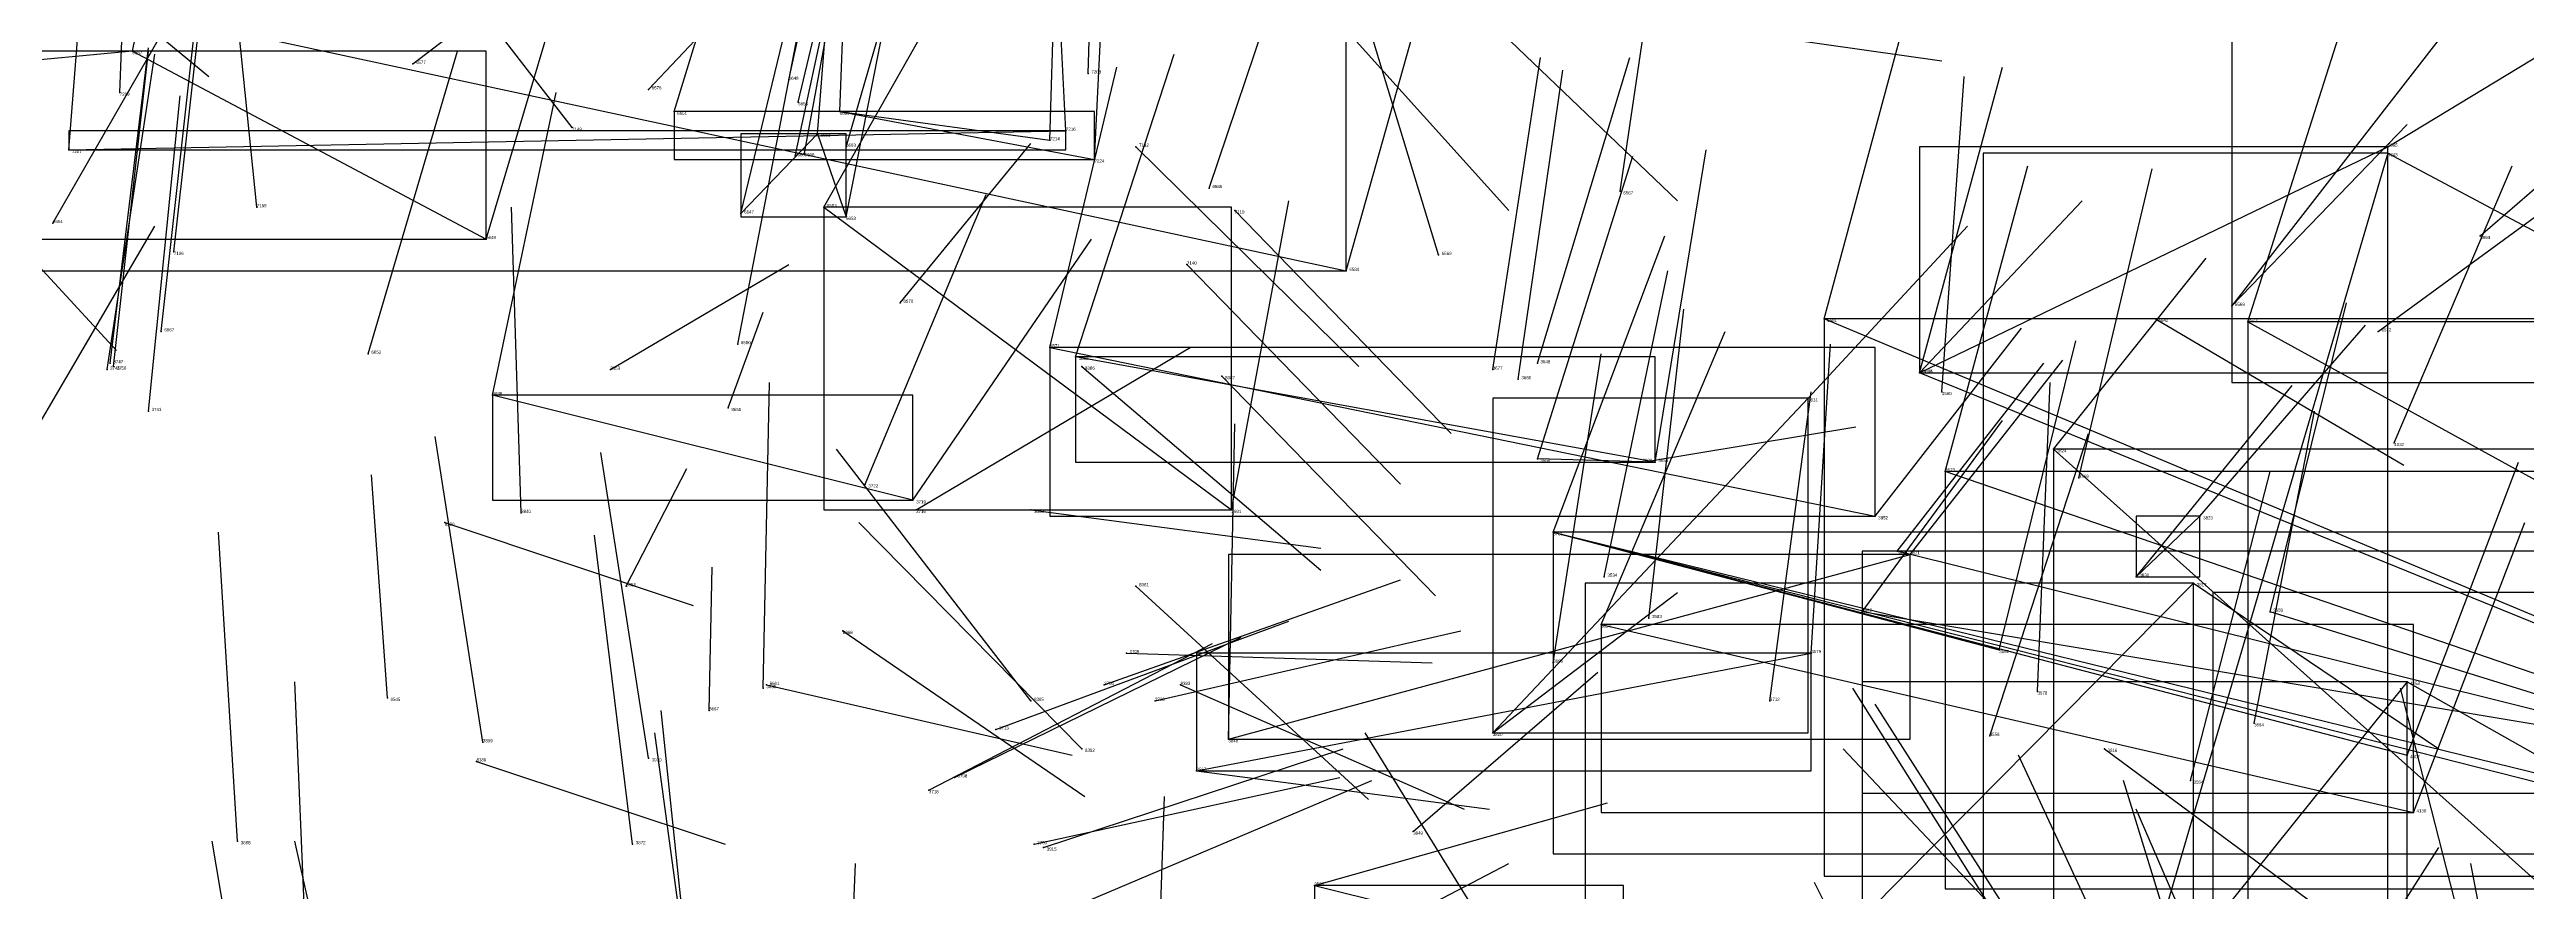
# Model space of a CAD drawing. Extents: x 59.1 to 70.8, y 600.3 to 605.1.
# Drawn here: x 64.242 to 65.019, y 603.703 to 603.968 of the extents above; entities that cross this region are included whole.
import ezdxf

# ---------------------------------------------------------------- set-up
doc = ezdxf.new("R2010")
doc.units = 0
for name, color, linetype in [('Clients', 3, 'CONTINUOUS'), ('Facilities', 3, 'CONTINUOUS'), ('Facilities_lines', 3, 'CONTINUOUS'), ('Min_max_boxes', 1, 'CONTINUOUS'), ('Normals', 1, 'CONTINUOUS'), ('Source_points', 5, 'CONTINUOUS'), ('Text', 3, 'CONTINUOUS')]:
    doc.layers.add(name, color=color, linetype=linetype)

msp = doc.modelspace()

# ---------------------------------------------------------------- linework, layer by layer
at = {"layer": 'Clients', "color": 5}
for p in [(64.438, 603.948, 457.938), (64.561, 603.942, 458.677), (64.556, 603.939, 458.621), (64.57, 603.933, 458.479), (64.976, 603.937, 454.131), (64.459, 603.916, 457.902), (64.492, 603.915, 457.886), (64.379, 603.908, 457.959), (64.649, 603.898, 455.594), (64.927, 603.887, 454.25), (64.799, 603.883, 455.527), (64.564, 603.871, 455.641), (64.829, 603.866, 455.462), (64.381, 603.859, 457.901), (64.794, 603.858, 454.372), (64.871, 603.842, 454.294), (64.709, 603.839, 455.605), (64.837, 603.835, 455.471), (64.613, 603.823, 455.615), (64.815, 603.821, 454.312), (64.917, 603.821, 454.232), (64.822, 603.81, 454.352), (64.826, 603.809, 454.257), (64.811, 603.791, 454.37), (64.939, 603.791, 455.43), (64.795, 603.778, 455.45), (64.854, 603.779, 455.47), (64.982, 603.746, 455.342), (64.984, 603.728, 455.344)]:
    msp.add_point(p, dxfattribs=at)
at = {"layer": 'Facilities', "color": 3}
for p in [(64.268, 603.967, 458.174), (64.356, 603.963, 455.762), (64.474, 603.958, 457.927), (64.568, 603.96, 458.586), (64.264, 603.954, 458.818), (64.43, 603.955, 455.739), (64.477, 603.951, 458.149), (64.49, 603.948, 458.421), (64.406, 603.943, 459.66), (64.483, 603.941, 458.363), (64.248, 603.936, 458.758), (64.476, 603.934, 458.192), (64.479, 603.935, 458.247), (64.492, 603.937, 458.293), (64.583, 603.937, 459.573), (64.976, 603.935, 457.051), (64.307, 603.918, 459.248), (64.485, 603.918, 455.688), (64.606, 603.924, 455.65), (64.614, 603.917, 459.492), (64.735, 603.923, 455.058), (64.243, 603.913, 458.103), (64.281, 603.904, 458.601), (64.678, 603.903, 454.431), (65.005, 603.909, 454.057), (64.599, 603.9, 459.546), (64.509, 603.888, 454.421), (64.277, 603.879, 458.326), (64.903, 603.883, 456.729), (64.932, 603.882, 455.36), (64.973, 603.879, 454.118), (64.342, 603.872, 457.986), (64.458, 603.875, 455.65), (64.556, 603.874, 454.461), (64.26, 603.867, 458.098), (64.261, 603.869, 458.266), (64.262, 603.868, 458.325), (64.418, 603.867, 455.707), (64.566, 603.868, 459.653), (64.61, 603.865, 459.56), (64.695, 603.867, 455.558), (64.703, 603.864, 455.537), (64.709, 603.869, 455.588), (64.829, 603.866, 454.354), (64.455, 603.855, 460.706), (64.836, 603.86, 455.243), (64.273, 603.854, 458.186), (64.978, 603.844, 455.301), (64.742, 603.838, 454.444), (64.746, 603.838, 455.48), (64.879, 603.833, 455.406), (64.498, 603.831, 457.781), (64.513, 603.826, 457.891), (64.366, 603.819, 459.259), (64.39, 603.822, 454.568), (64.514, 603.823, 457.711), (64.55, 603.823, 455.136), (64.714, 603.816, 455.601), (64.73, 603.802, 455.1), (64.897, 603.802, 454.291), (64.423, 603.799, 460.66), (64.583, 603.799, 459.659), (64.915, 603.8, 456.651), (64.491, 603.785, 459.236), (64.729, 603.787, 455.616), (64.744, 603.789, 455.519), (64.58, 603.778, 457.509), (64.714, 603.775, 455.56), (64.348, 603.764, 462.829), (64.466, 603.767, 454.506), (64.467, 603.768, 460.36), (64.55, 603.763, 459.706), (64.573, 603.768, 457.718), (64.589, 603.763, 457.527), (64.597, 603.768, 459.999), (64.782, 603.763, 455.505), (64.866, 603.766, 455.397), (64.982, 603.769, 457.034), (64.449, 603.76, 460.586), (64.539, 603.754, 457.819), (64.934, 603.756, 455.35), (64.378, 603.75, 457.341), (64.566, 603.748, 459.696), (64.612, 603.751, 454.547), (64.695, 603.753, 454.486), (64.851, 603.752, 455.485), (64.887, 603.748, 456.664), (64.376, 603.744, 459.271), (64.43, 603.745, 457.351), (64.526, 603.739, 457.76), (64.602, 603.741, 455.174), (64.518, 603.735, 457.702), (64.914, 603.738, 455.406), (64.301, 603.719, 457.308), (64.425, 603.718, 454.673), (64.551, 603.718, 457.551), (64.554, 603.717, 457.473), (64.67, 603.722, 454.508), (64.639, 603.705, 457.392)]:
    msp.add_point(p, dxfattribs=at)
at = {"layer": 'Facilities_lines', "color": 3}
for p, q in [((65.028, 604.017, 453.961), (64.927, 603.887, 454.25)), ((64.147, 604.006, 455.886), (64.649, 603.898, 455.594)), ((64.268, 603.967, 458.174), (64.172, 603.958, 458.227)), ((64.268, 603.967, 458.174), (64.379, 603.908, 457.959)), ((64.49, 603.948, 458.421), (64.438, 603.948, 457.938)), ((64.49, 603.948, 458.421), (64.556, 603.939, 458.621)), ((64.49, 603.948, 458.421), (64.57, 603.933, 458.479)), ((64.248, 603.936, 458.758), (64.561, 603.942, 458.677)), ((64.483, 603.941, 458.363), (64.459, 603.916, 457.902)), ((64.483, 603.941, 458.363), (64.492, 603.915, 457.886)), ((64.829, 603.866, 454.354), (64.976, 603.937, 454.131)), ((64.976, 603.935, 457.051), (64.849, 603.503, 456.728)), ((64.485, 603.918, 455.688), (64.613, 603.823, 455.615)), ((65.217, 603.708, 455.537), (64.799, 603.883, 455.527)), ((64.932, 603.882, 455.36), (65.35, 603.652, 455.353)), ((64.556, 603.874, 454.461), (64.815, 603.821, 454.312)), ((64.746, 603.838, 455.48), (64.564, 603.871, 455.641)), ((65.217, 603.708, 455.537), (64.829, 603.866, 455.462)), ((64.513, 603.826, 457.891), (64.381, 603.859, 457.901)), ((64.695, 603.753, 454.486), (64.794, 603.858, 454.372)), ((65.061, 603.672, 454.268), (64.871, 603.842, 454.294)), ((64.746, 603.838, 455.48), (64.709, 603.839, 455.605)), ((65.219, 603.704, 455.614), (64.837, 603.835, 455.471)), ((64.714, 603.816, 455.601), (64.854, 603.779, 455.47)), ((64.714, 603.816, 455.601), (64.982, 603.746, 455.342)), ((64.714, 603.816, 455.601), (65.069, 603.729, 455.252)), ((64.714, 603.816, 455.601), (65.111, 603.715, 455.238)), ((64.897, 603.802, 454.291), (64.917, 603.821, 454.232)), ((64.612, 603.751, 454.547), (64.826, 603.809, 454.257)), ((65.079, 603.746, 454.203), (64.822, 603.81, 454.352)), ((64.915, 603.8, 456.651), (64.724, 603.607, 456.857)), ((64.729, 603.787, 455.616), (64.984, 603.728, 455.344)), ((65.079, 603.746, 454.203), (64.811, 603.791, 454.37)), ((65.219, 603.704, 455.614), (64.939, 603.791, 455.43)), ((64.602, 603.741, 455.174), (64.795, 603.778, 455.45)), ((64.982, 603.769, 457.034), (64.811, 603.556, 456.586)), ((64.639, 603.705, 457.392), (64.736, 603.681, 456.884))]:
    msp.add_line(p, q, dxfattribs=at)
at = {"layer": 'Min_max_boxes', "color": 1}
for p, q in [((64.927, 604.042, 453.806), (64.927, 603.863, 453.806)), ((64.927, 604.042, 454.25), (64.927, 603.863, 454.25)), ((64.649, 603.898, 455.594), (64.649, 604.006, 455.594)), ((64.649, 603.898, 455.886), (64.649, 604.006, 455.886)), ((64.379, 603.967, 457.959), (64.172, 603.967, 457.959)), ((64.379, 603.967, 458.227), (64.172, 603.967, 458.227)), ((64.379, 603.908, 457.959), (64.379, 603.967, 457.959)), ((64.379, 603.908, 458.227), (64.379, 603.967, 458.227)), ((64.379, 603.967, 457.959), (64.379, 603.967, 458.227)), ((64.57, 603.948, 457.938), (64.438, 603.948, 457.938)), ((64.438, 603.948, 457.938), (64.438, 603.933, 457.938)), ((64.57, 603.948, 458.621), (64.438, 603.948, 458.621)), ((64.438, 603.948, 458.621), (64.438, 603.933, 458.621)), ((64.438, 603.948, 457.938), (64.438, 603.948, 458.621)), ((64.57, 603.933, 457.938), (64.57, 603.948, 457.938)), ((64.57, 603.933, 458.621), (64.57, 603.948, 458.621)), ((64.57, 603.948, 457.938), (64.57, 603.948, 458.621)), ((64.561, 603.942, 458.677), (64.248, 603.942, 458.677)), ((64.248, 603.942, 458.677), (64.248, 603.936, 458.677)), ((64.561, 603.942, 458.758), (64.248, 603.942, 458.758)), ((64.248, 603.942, 458.758), (64.248, 603.936, 458.758)), ((64.248, 603.942, 458.677), (64.248, 603.942, 458.758)), ((64.492, 603.941, 457.886), (64.459, 603.941, 457.886)), ((64.459, 603.941, 457.886), (64.459, 603.915, 457.886)), ((64.492, 603.941, 458.363), (64.459, 603.941, 458.363)), ((64.459, 603.941, 458.363), (64.459, 603.915, 458.363)), ((64.459, 603.941, 457.886), (64.459, 603.941, 458.363)), ((64.492, 603.915, 457.886), (64.492, 603.941, 457.886)), ((64.492, 603.915, 458.363), (64.492, 603.941, 458.363)), ((64.492, 603.941, 457.886), (64.492, 603.941, 458.363)), ((64.561, 603.936, 458.677), (64.561, 603.942, 458.677)), ((64.561, 603.936, 458.758), (64.561, 603.942, 458.758)), ((64.561, 603.942, 458.677), (64.561, 603.942, 458.758)), ((64.248, 603.936, 458.677), (64.561, 603.936, 458.677)), ((64.248, 603.936, 458.758), (64.561, 603.936, 458.758)), ((64.248, 603.936, 458.677), (64.248, 603.936, 458.758)), ((64.438, 603.933, 457.938), (64.57, 603.933, 457.938)), ((64.438, 603.933, 458.621), (64.57, 603.933, 458.621)), ((64.438, 603.933, 457.938), (64.438, 603.933, 458.621)), ((64.561, 603.936, 458.677), (64.561, 603.936, 458.758)), ((64.57, 603.933, 457.938), (64.57, 603.933, 458.621)), ((64.976, 603.937, 454.131), (64.829, 603.937, 454.131)), ((64.829, 603.937, 454.131), (64.829, 603.866, 454.131)), ((64.976, 603.937, 454.354), (64.829, 603.937, 454.354)), ((64.829, 603.937, 454.354), (64.829, 603.866, 454.354)), ((64.829, 603.937, 454.131), (64.829, 603.937, 454.354)), ((64.976, 603.935, 456.728), (64.849, 603.935, 456.728)), ((64.849, 603.935, 456.728), (64.849, 603.503, 456.728)), ((64.976, 603.935, 457.051), (64.849, 603.935, 457.051)), ((64.849, 603.935, 457.051), (64.849, 603.503, 457.051)), ((64.849, 603.935, 456.728), (64.849, 603.935, 457.051)), ((64.976, 603.866, 454.131), (64.976, 603.937, 454.131)), ((64.976, 603.866, 454.354), (64.976, 603.937, 454.354)), ((64.976, 603.937, 454.131), (64.976, 603.937, 454.354)), ((64.976, 603.503, 456.728), (64.976, 603.935, 456.728)), ((64.976, 603.503, 457.051), (64.976, 603.935, 457.051)), ((64.976, 603.935, 456.728), (64.976, 603.935, 457.051)), ((64.613, 603.918, 455.615), (64.485, 603.918, 455.615)), ((64.485, 603.918, 455.615), (64.485, 603.823, 455.615)), ((64.613, 603.918, 455.688), (64.485, 603.918, 455.688)), ((64.485, 603.918, 455.688), (64.485, 603.823, 455.688)), ((64.485, 603.918, 455.615), (64.485, 603.918, 455.688)), ((64.613, 603.823, 455.615), (64.613, 603.918, 455.615)), ((64.613, 603.823, 455.688), (64.613, 603.918, 455.688)), ((64.613, 603.918, 455.615), (64.613, 603.918, 455.688)), ((64.459, 603.915, 457.886), (64.492, 603.915, 457.886)), ((64.459, 603.915, 458.363), (64.492, 603.915, 458.363)), ((64.459, 603.915, 457.886), (64.459, 603.915, 458.363)), ((64.492, 603.915, 457.886), (64.492, 603.915, 458.363)), ((64.172, 603.908, 457.959), (64.379, 603.908, 457.959)), ((64.172, 603.908, 458.227), (64.379, 603.908, 458.227)), ((64.379, 603.908, 457.959), (64.379, 603.908, 458.227)), ((64.147, 603.898, 455.594), (64.649, 603.898, 455.594)), ((64.147, 603.898, 455.886), (64.649, 603.898, 455.886)), ((64.649, 603.898, 455.594), (64.649, 603.898, 455.886)), ((65.217, 603.883, 455.462), (64.799, 603.883, 455.462)), ((64.799, 603.883, 455.462), (64.799, 603.708, 455.462)), ((65.217, 603.883, 455.537), (64.799, 603.883, 455.537)), ((64.799, 603.883, 455.537), (64.799, 603.708, 455.537)), ((64.799, 603.883, 455.462), (64.799, 603.883, 455.537)), ((65.35, 603.882, 455.353), (64.932, 603.882, 455.353)), ((64.932, 603.882, 455.353), (64.932, 603.652, 455.353)), ((65.35, 603.882, 455.36), (64.932, 603.882, 455.36)), ((64.932, 603.882, 455.36), (64.932, 603.652, 455.36)), ((64.932, 603.882, 455.353), (64.932, 603.882, 455.36)), ((64.815, 603.874, 454.312), (64.556, 603.874, 454.312)), ((64.556, 603.874, 454.312), (64.556, 603.821, 454.312)), ((64.815, 603.874, 454.461), (64.556, 603.874, 454.461)), ((64.556, 603.874, 454.461), (64.556, 603.821, 454.461)), ((64.556, 603.874, 454.312), (64.556, 603.874, 454.461)), ((64.746, 603.871, 455.48), (64.564, 603.871, 455.48)), ((64.564, 603.871, 455.48), (64.564, 603.838, 455.48)), ((64.746, 603.871, 455.641), (64.564, 603.871, 455.641)), ((64.564, 603.871, 455.641), (64.564, 603.838, 455.641)), ((64.564, 603.871, 455.48), (64.564, 603.871, 455.641)), ((64.746, 603.838, 455.48), (64.746, 603.871, 455.48)), ((64.746, 603.838, 455.641), (64.746, 603.871, 455.641)), ((64.746, 603.871, 455.48), (64.746, 603.871, 455.641)), ((64.815, 603.821, 454.312), (64.815, 603.874, 454.312)), ((64.815, 603.821, 454.461), (64.815, 603.874, 454.461)), ((64.815, 603.874, 454.312), (64.815, 603.874, 454.461)), ((64.829, 603.866, 454.131), (64.976, 603.866, 454.131)), ((64.829, 603.866, 454.354), (64.976, 603.866, 454.354)), ((64.829, 603.866, 454.131), (64.829, 603.866, 454.354)), ((64.927, 603.863, 453.806), (65.154, 603.863, 453.806)), ((64.927, 603.863, 454.25), (65.154, 603.863, 454.25)), ((64.927, 603.863, 453.806), (64.927, 603.863, 454.25)), ((64.976, 603.866, 454.131), (64.976, 603.866, 454.354)), ((64.513, 603.859, 457.891), (64.381, 603.859, 457.891)), ((64.381, 603.859, 457.891), (64.381, 603.826, 457.891)), ((64.513, 603.859, 457.901), (64.381, 603.859, 457.901)), ((64.381, 603.859, 457.901), (64.381, 603.826, 457.901)), ((64.381, 603.859, 457.891), (64.381, 603.859, 457.901)), ((64.513, 603.826, 457.891), (64.513, 603.859, 457.891)), ((64.513, 603.826, 457.901), (64.513, 603.859, 457.901)), ((64.513, 603.859, 457.891), (64.513, 603.859, 457.901)), ((64.794, 603.858, 454.372), (64.695, 603.858, 454.372)), ((64.695, 603.858, 454.372), (64.695, 603.753, 454.372)), ((64.794, 603.858, 454.486), (64.695, 603.858, 454.486)), ((64.695, 603.858, 454.486), (64.695, 603.753, 454.486)), ((64.695, 603.858, 454.372), (64.695, 603.858, 454.486)), ((64.794, 603.753, 454.372), (64.794, 603.858, 454.372)), ((64.794, 603.753, 454.486), (64.794, 603.858, 454.486)), ((64.794, 603.858, 454.372), (64.794, 603.858, 454.486)), ((65.061, 603.842, 454.147), (64.871, 603.842, 454.147)), ((64.871, 603.842, 454.147), (64.871, 603.672, 454.147)), ((65.061, 603.842, 454.294), (64.871, 603.842, 454.294)), ((64.871, 603.842, 454.294), (64.871, 603.672, 454.294)), ((64.871, 603.842, 454.147), (64.871, 603.842, 454.294)), ((64.564, 603.838, 455.48), (64.746, 603.838, 455.48)), ((64.564, 603.838, 455.641), (64.746, 603.838, 455.641)), ((64.564, 603.838, 455.48), (64.564, 603.838, 455.641)), ((64.746, 603.838, 455.48), (64.746, 603.838, 455.641)), ((65.219, 603.835, 455.43), (64.837, 603.835, 455.43)), ((64.837, 603.835, 455.43), (64.837, 603.704, 455.43)), ((65.219, 603.835, 455.614), (64.837, 603.835, 455.614)), ((64.837, 603.835, 455.614), (64.837, 603.704, 455.614)), ((64.837, 603.835, 455.43), (64.837, 603.835, 455.614)), ((64.381, 603.826, 457.891), (64.513, 603.826, 457.891)), ((64.381, 603.826, 457.901), (64.513, 603.826, 457.901)), ((64.381, 603.826, 457.891), (64.381, 603.826, 457.901)), ((64.513, 603.826, 457.891), (64.513, 603.826, 457.901)), ((64.485, 603.823, 455.615), (64.613, 603.823, 455.615)), ((64.485, 603.823, 455.688), (64.613, 603.823, 455.688)), ((64.485, 603.823, 455.615), (64.485, 603.823, 455.688)), ((64.556, 603.821, 454.312), (64.815, 603.821, 454.312)), ((64.556, 603.821, 454.461), (64.815, 603.821, 454.461)), ((64.556, 603.821, 454.312), (64.556, 603.821, 454.461)), ((64.613, 603.823, 455.615), (64.613, 603.823, 455.688)), ((65.111, 603.816, 455.238), (64.714, 603.816, 455.238)), ((64.714, 603.816, 455.238), (64.714, 603.715, 455.238)), ((65.111, 603.816, 455.601), (64.714, 603.816, 455.601)), ((64.714, 603.816, 455.601), (64.714, 603.715, 455.601)), ((64.714, 603.816, 455.238), (64.714, 603.816, 455.601)), ((64.815, 603.821, 454.312), (64.815, 603.821, 454.461)), ((64.917, 603.821, 454.232), (64.897, 603.821, 454.232)), ((64.897, 603.821, 454.232), (64.897, 603.802, 454.232)), ((64.917, 603.821, 454.291), (64.897, 603.821, 454.291)), ((64.897, 603.821, 454.291), (64.897, 603.802, 454.291)), ((64.897, 603.821, 454.232), (64.897, 603.821, 454.291)), ((64.917, 603.802, 454.232), (64.917, 603.821, 454.232)), ((64.917, 603.802, 454.291), (64.917, 603.821, 454.291)), ((64.917, 603.821, 454.232), (64.917, 603.821, 454.291)), ((64.826, 603.809, 454.257), (64.612, 603.809, 454.257)), ((64.612, 603.809, 454.257), (64.612, 603.751, 454.257)), ((64.826, 603.809, 454.547), (64.612, 603.809, 454.547)), ((64.612, 603.809, 454.547), (64.612, 603.751, 454.547)), ((64.612, 603.809, 454.257), (64.612, 603.809, 454.547)), ((65.079, 603.81, 454.203), (64.811, 603.81, 454.203)), ((64.811, 603.81, 454.203), (64.811, 603.734, 454.203)), ((65.079, 603.81, 454.37), (64.811, 603.81, 454.37)), ((64.811, 603.81, 454.37), (64.811, 603.734, 454.37)), ((64.811, 603.81, 454.203), (64.811, 603.81, 454.37)), ((64.826, 603.751, 454.257), (64.826, 603.809, 454.257)), ((64.826, 603.751, 454.547), (64.826, 603.809, 454.547)), ((64.826, 603.809, 454.257), (64.826, 603.809, 454.547)), ((64.897, 603.802, 454.232), (64.917, 603.802, 454.232)), ((64.897, 603.802, 454.291), (64.917, 603.802, 454.291)), ((64.897, 603.802, 454.232), (64.897, 603.802, 454.291)), ((64.917, 603.802, 454.232), (64.917, 603.802, 454.291)), ((64.915, 603.8, 456.651), (64.724, 603.8, 456.651)), ((64.724, 603.8, 456.651), (64.724, 603.607, 456.651)), ((64.915, 603.8, 456.857), (64.724, 603.8, 456.857)), ((64.724, 603.8, 456.857), (64.724, 603.607, 456.857)), ((64.724, 603.8, 456.651), (64.724, 603.8, 456.857)), ((64.915, 603.607, 456.651), (64.915, 603.8, 456.651)), ((64.915, 603.607, 456.857), (64.915, 603.8, 456.857)), ((64.915, 603.8, 456.651), (64.915, 603.8, 456.857)), ((65.311, 603.797, 456.153), (64.921, 603.797, 456.153)), ((64.921, 603.797, 456.153), (64.921, 603.647, 456.153)), ((65.311, 603.797, 456.516), (64.921, 603.797, 456.516)), ((64.921, 603.797, 456.516), (64.921, 603.647, 456.516)), ((64.921, 603.797, 456.153), (64.921, 603.797, 456.516)), ((64.984, 603.787, 455.344), (64.729, 603.787, 455.344)), ((64.729, 603.787, 455.344), (64.729, 603.728, 455.344)), ((64.984, 603.787, 455.616), (64.729, 603.787, 455.616)), ((64.729, 603.787, 455.616), (64.729, 603.728, 455.616)), ((64.729, 603.787, 455.344), (64.729, 603.787, 455.616)), ((64.984, 603.728, 455.344), (64.984, 603.787, 455.344)), ((64.984, 603.728, 455.616), (64.984, 603.787, 455.616)), ((64.984, 603.787, 455.344), (64.984, 603.787, 455.616)), ((64.795, 603.778, 455.174), (64.602, 603.778, 455.174)), ((64.602, 603.778, 455.174), (64.602, 603.741, 455.174)), ((64.795, 603.778, 455.45), (64.602, 603.778, 455.45)), ((64.602, 603.778, 455.45), (64.602, 603.741, 455.45)), ((64.602, 603.778, 455.174), (64.602, 603.778, 455.45)), ((64.795, 603.741, 455.174), (64.795, 603.778, 455.174)), ((64.795, 603.741, 455.45), (64.795, 603.778, 455.45)), ((64.795, 603.778, 455.174), (64.795, 603.778, 455.45)), ((64.982, 603.769, 456.586), (64.811, 603.769, 456.586)), ((64.811, 603.769, 456.586), (64.811, 603.556, 456.586)), ((64.982, 603.769, 457.034), (64.811, 603.769, 457.034)), ((64.811, 603.769, 457.034), (64.811, 603.556, 457.034)), ((64.811, 603.769, 456.586), (64.811, 603.769, 457.034)), ((64.982, 603.556, 456.586), (64.982, 603.769, 456.586)), ((64.982, 603.556, 457.034), (64.982, 603.769, 457.034)), ((64.982, 603.769, 456.586), (64.982, 603.769, 457.034)), ((64.612, 603.751, 454.257), (64.826, 603.751, 454.257)), ((64.612, 603.751, 454.547), (64.826, 603.751, 454.547)), ((64.612, 603.751, 454.257), (64.612, 603.751, 454.547)), ((64.695, 603.753, 454.372), (64.794, 603.753, 454.372)), ((64.695, 603.753, 454.486), (64.794, 603.753, 454.486)), ((64.695, 603.753, 454.372), (64.695, 603.753, 454.486)), ((64.794, 603.753, 454.372), (64.794, 603.753, 454.486)), ((64.826, 603.751, 454.257), (64.826, 603.751, 454.547)), ((64.602, 603.741, 455.174), (64.795, 603.741, 455.174)), ((64.602, 603.741, 455.45), (64.795, 603.741, 455.45)), ((64.602, 603.741, 455.174), (64.602, 603.741, 455.45)), ((64.795, 603.741, 455.174), (64.795, 603.741, 455.45)), ((64.811, 603.734, 454.203), (65.079, 603.734, 454.203)), ((64.811, 603.734, 454.37), (65.079, 603.734, 454.37)), ((64.811, 603.734, 454.203), (64.811, 603.734, 454.37)), ((64.729, 603.728, 455.344), (64.984, 603.728, 455.344)), ((64.729, 603.728, 455.616), (64.984, 603.728, 455.616)), ((64.729, 603.728, 455.344), (64.729, 603.728, 455.616)), ((64.984, 603.728, 455.344), (64.984, 603.728, 455.616)), ((64.714, 603.715, 455.238), (65.111, 603.715, 455.238)), ((64.714, 603.715, 455.601), (65.111, 603.715, 455.601)), ((64.714, 603.715, 455.238), (64.714, 603.715, 455.601)), ((64.799, 603.708, 455.462), (65.217, 603.708, 455.462)), ((64.799, 603.708, 455.537), (65.217, 603.708, 455.537)), ((64.799, 603.708, 455.462), (64.799, 603.708, 455.537)), ((64.736, 603.705, 456.884), (64.639, 603.705, 456.884)), ((64.639, 603.705, 456.884), (64.639, 603.681, 456.884)), ((64.736, 603.705, 457.392), (64.639, 603.705, 457.392)), ((64.639, 603.705, 457.392), (64.639, 603.681, 457.392)), ((64.639, 603.705, 456.884), (64.639, 603.705, 457.392)), ((64.736, 603.681, 456.884), (64.736, 603.705, 456.884)), ((64.736, 603.681, 457.392), (64.736, 603.705, 457.392)), ((64.736, 603.705, 456.884), (64.736, 603.705, 457.392)), ((64.837, 603.704, 455.43), (65.219, 603.704, 455.43)), ((64.837, 603.704, 455.614), (65.219, 603.704, 455.614)), ((64.837, 603.704, 455.43), (64.837, 603.704, 455.614))]:
    msp.add_line(p, q, dxfattribs=at)
at = {"layer": 'Normals', "color": 1}
for p, q in [((64.268, 603.967, 458.174), (64.288, 604.065, 458.168)), ((64.568, 603.96, 458.586), (64.571, 604.06, 458.581)), ((64.264, 603.954, 458.818), (64.268, 604.054, 458.813)), ((64.474, 603.958, 457.927), (64.495, 604.054, 457.906)), ((64.438, 603.948, 457.938), (64.467, 604.042, 457.919)), ((64.477, 603.951, 458.149), (64.5, 604.048, 458.139)), ((64.49, 603.948, 458.421), (64.494, 604.048, 458.42)), ((64.561, 603.942, 458.677), (64.556, 604.042, 458.678)), ((64.248, 603.936, 458.758), (64.256, 604.036, 458.763)), ((64.483, 603.941, 458.363), (64.491, 604.041, 458.361)), ((64.556, 603.939, 458.621), (64.559, 604.039, 458.616)), ((64.476, 603.934, 458.192), (64.497, 604.031, 458.182)), ((64.479, 603.935, 458.247), (64.497, 604.033, 458.24)), ((64.492, 603.937, 458.293), (64.52, 604.033, 458.29)), ((64.57, 603.933, 458.479), (64.575, 604.033, 458.474)), ((64.406, 603.943, 459.66), (64.345, 604.022, 459.665)), ((64.606, 603.924, 455.65), (64.638, 604.019, 455.656)), ((64.735, 603.923, 455.058), (64.749, 604.018, 455.085)), ((64.307, 603.918, 459.248), (64.297, 604.017, 459.261)), ((64.459, 603.916, 457.902), (64.482, 604.011, 457.881)), ((64.492, 603.915, 457.886), (64.511, 604.011, 457.864)), ((64.281, 603.904, 458.601), (64.292, 604.003, 458.6)), ((64.43, 603.955, 455.739), (64.48, 604.008, 455.808)), ((64.243, 603.913, 458.103), (64.293, 604, 458.106)), ((64.356, 603.963, 455.762), (64.403, 603.999, 455.843)), ((64.379, 603.908, 457.959), (64.407, 604.002, 457.942)), ((64.485, 603.918, 455.688), (64.531, 603.999, 455.724)), ((64.678, 603.903, 454.431), (64.65, 603.995, 454.402)), ((64.257, 603.988, 455.807), (64.292, 603.959, 455.896)), ((64.637, 603.987, 459.381), (64.7, 603.917, 459.348)), ((64.649, 603.898, 455.594), (64.676, 603.994, 455.592)), ((64.683, 603.987, 459.449), (64.753, 603.92, 459.425)), ((64.976, 603.937, 454.131), (65.047, 603.98, 454.187)), ((64.277, 603.879, 458.326), (64.288, 603.978, 458.328)), ((64.458, 603.875, 455.65), (64.477, 603.973, 455.658)), ((64.751, 603.976, 457.217), (64.836, 603.964, 457.269)), ((64.799, 603.883, 455.527), (64.825, 603.979, 455.528)), ((64.932, 603.882, 455.36), (64.962, 603.976, 455.378)), ((64.26, 603.867, 458.098), (64.275, 603.966, 458.089)), ((64.261, 603.869, 458.266), (64.273, 603.968, 458.266)), ((64.262, 603.868, 458.325), (64.273, 603.967, 458.327)), ((64.342, 603.872, 457.986), (64.37, 603.967, 457.971)), ((64.564, 603.871, 455.641), (64.595, 603.966, 455.647)), ((64.695, 603.867, 455.558), (64.71, 603.965, 455.542)), ((64.709, 603.869, 455.588), (64.738, 603.965, 455.592)), ((64.556, 603.874, 454.461), (64.577, 603.962, 454.505)), ((64.703, 603.864, 455.537), (64.717, 603.961, 455.517)), ((64.829, 603.866, 455.462), (64.855, 603.962, 455.469)), ((64.836, 603.86, 455.243), (64.843, 603.959, 455.233)), ((65.005, 603.909, 454.057), (65.066, 603.962, 454.115)), ((64.273, 603.854, 458.186), (64.283, 603.953, 458.179)), ((64.381, 603.859, 457.901), (64.401, 603.954, 457.879)), ((64.927, 603.887, 454.25), (64.982, 603.944, 454.311)), ((64.509, 603.888, 454.421), (64.55, 603.938, 454.497)), ((64.583, 603.937, 459.573), (64.653, 603.868, 459.553)), ((64.709, 603.839, 455.605), (64.739, 603.934, 455.612)), ((64.746, 603.838, 455.48), (64.762, 603.936, 455.468)), ((64.976, 603.935, 457.051), (65.049, 603.896, 457.107)), ((64.837, 603.835, 455.471), (64.863, 603.931, 455.477)), ((64.879, 603.833, 455.406), (64.902, 603.93, 455.406)), ((64.973, 603.879, 454.118), (65.04, 603.928, 454.174)), ((64.978, 603.844, 455.301), (65.015, 603.931, 455.333)), ((64.39, 603.822, 454.568), (64.387, 603.918, 454.597)), ((64.498, 603.831, 457.781), (64.536, 603.922, 457.763)), ((64.613, 603.823, 455.615), (64.631, 603.92, 455.597)), ((64.614, 603.917, 459.492), (64.682, 603.847, 459.469)), ((64.829, 603.866, 454.354), (64.88, 603.92, 454.421)), ((64.229, 603.91, 455.698), (64.263, 603.873, 455.784)), ((64.23, 603.835, 459.117), (64.275, 603.912, 459.073)), ((64.794, 603.858, 454.372), (64.844, 603.912, 454.439)), ((64.513, 603.826, 457.891), (64.569, 603.908, 457.879)), ((64.714, 603.816, 455.601), (64.749, 603.909, 455.61)), ((64.871, 603.842, 454.294), (64.919, 603.902, 454.358)), ((64.418, 603.867, 455.707), (64.474, 603.9, 455.783)), ((64.599, 603.9, 459.546), (64.666, 603.831, 459.519)), ((64.73, 603.802, 455.1), (64.75, 603.898, 455.121)), ((64.744, 603.789, 455.519), (64.755, 603.886, 455.497)), ((64.939, 603.791, 455.43), (64.963, 603.888, 455.436)), ((64.455, 603.855, 460.706), (64.466, 603.885, 460.801)), ((64.729, 603.787, 455.616), (64.768, 603.879, 455.624)), ((64.815, 603.821, 454.312), (64.861, 603.88, 454.379)), ((64.903, 603.883, 456.729), (64.981, 603.837, 456.771)), ((64.917, 603.821, 454.232), (64.969, 603.881, 454.293)), ((64.514, 603.823, 457.711), (64.6, 603.874, 457.718)), ((64.714, 603.775, 455.56), (64.729, 603.872, 455.539)), ((64.795, 603.778, 455.45), (64.801, 603.875, 455.425)), ((64.854, 603.779, 455.47), (64.878, 603.876, 455.47)), ((64.466, 603.767, 454.506), (64.468, 603.863, 454.533)), ((64.566, 603.868, 459.653), (64.641, 603.804, 459.636)), ((64.61, 603.865, 459.56), (64.677, 603.796, 459.533)), ((64.822, 603.81, 454.352), (64.868, 603.869, 454.419)), ((64.826, 603.809, 454.257), (64.874, 603.87, 454.32)), ((64.866, 603.766, 455.397), (64.87, 603.863, 455.373)), ((64.782, 603.763, 455.505), (64.795, 603.86, 455.487)), ((64.897, 603.802, 454.291), (64.946, 603.862, 454.354)), ((64.612, 603.751, 454.547), (64.614, 603.85, 454.564)), ((64.742, 603.838, 454.444), (64.809, 603.849, 454.517)), ((64.811, 603.791, 454.37), (64.855, 603.851, 454.437)), ((64.851, 603.752, 455.485), (64.882, 603.847, 455.492)), ((64.934, 603.756, 455.35), (64.953, 603.854, 455.344)), ((64.378, 603.75, 457.341), (64.363, 603.846, 457.319)), ((64.43, 603.745, 457.351), (64.415, 603.841, 457.329)), ((64.55, 603.763, 459.706), (64.489, 603.842, 459.715)), ((64.348, 603.764, 462.829), (64.343, 603.834, 462.9)), ((64.423, 603.799, 460.66), (64.442, 603.836, 460.751)), ((64.914, 603.738, 455.406), (64.939, 603.835, 455.41)), ((64.982, 603.746, 455.342), (65.017, 603.838, 455.361)), ((64.301, 603.719, 457.308), (64.295, 603.816, 457.283)), ((64.366, 603.819, 459.259), (64.444, 603.793, 459.202)), ((64.566, 603.748, 459.696), (64.496, 603.819, 459.709)), ((64.55, 603.823, 455.136), (64.641, 603.811, 455.097)), ((64.984, 603.728, 455.344), (65.019, 603.819, 455.364)), ((64.425, 603.718, 454.673), (64.413, 603.815, 454.693)), ((64.449, 603.76, 460.586), (64.45, 603.805, 460.675)), ((64.573, 603.768, 457.718), (64.666, 603.801, 457.732)), ((64.583, 603.799, 459.659), (64.656, 603.732, 459.644)), ((64.695, 603.753, 454.486), (64.753, 603.797, 454.555)), ((64.915, 603.8, 456.651), (64.992, 603.748, 456.689)), ((64.491, 603.785, 459.236), (64.567, 603.733, 459.198)), ((64.539, 603.754, 457.819), (64.631, 603.788, 457.837)), ((64.589, 603.763, 457.527), (64.685, 603.785, 457.544)), ((64.518, 603.735, 457.702), (64.607, 603.781, 457.704)), ((64.526, 603.739, 457.76), (64.616, 603.783, 457.766)), ((64.58, 603.778, 457.509), (64.676, 603.775, 457.536)), ((64.67, 603.722, 454.508), (64.728, 603.772, 454.572)), ((64.323, 603.673, 457.223), (64.319, 603.769, 457.194)), ((64.467, 603.768, 460.36), (64.563, 603.746, 460.376)), ((64.597, 603.768, 459.999), (64.686, 603.729, 460.023)), ((64.861, 603.683, 456.51), (64.808, 603.767, 456.498)), ((64.868, 603.679, 456.434), (64.815, 603.762, 456.419)), ((65.004, 603.673, 456.101), (64.98, 603.767, 456.077)), ((64.982, 603.769, 457.034), (65.067, 603.721, 457.053)), ((64.444, 603.663, 454.602), (64.434, 603.76, 454.626)), ((64.445, 603.657, 454.662), (64.432, 603.753, 454.687)), ((64.554, 603.717, 457.473), (64.648, 603.748, 457.487)), ((64.7, 603.68, 455.222), (64.655, 603.753, 455.17)), ((64.872, 603.677, 456.587), (64.805, 603.748, 456.563)), ((64.901, 603.658, 456.22), (64.86, 603.746, 456.196)), ((64.887, 603.748, 456.664), (64.964, 603.691, 456.694)), ((64.376, 603.744, 459.271), (64.454, 603.718, 459.214)), ((64.551, 603.718, 457.551), (64.647, 603.739, 457.568)), ((64.602, 603.741, 455.174), (64.694, 603.729, 455.136)), ((64.565, 603.699, 457.585), (64.657, 603.738, 457.589)), ((64.59, 603.674, 460.858), (64.592, 603.733, 460.939)), ((64.639, 603.705, 457.392), (64.731, 603.731, 457.421)), ((64.921, 603.647, 456.153), (64.893, 603.738, 456.122)), ((64.936, 603.639, 456.345), (64.897, 603.729, 456.325)), ((64.302, 603.666, 463.173), (64.293, 603.719, 463.257)), ((64.339, 603.629, 454.711), (64.319, 603.719, 454.749)), ((64.939, 603.634, 456.082), (64.992, 603.717, 456.098)), ((64.491, 603.618, 462.315), (64.495, 603.712, 462.349)), ((64.612, 603.666, 457.474), (64.7, 603.712, 457.483)), ((65.02, 603.618, 456.193), (65.002, 603.712, 456.165)), ((64.84, 603.618, 456.319), (64.796, 603.706, 456.302))]:
    msp.add_line(p, q, dxfattribs=at)
at = {"layer": 'Source_points', "color": 5}
for p in [(64.268, 603.967, 458.174), (64.356, 603.963, 455.762), (64.474, 603.958, 457.927), (64.568, 603.96, 458.586), (64.264, 603.954, 458.818), (64.43, 603.955, 455.739), (64.438, 603.948, 457.938), (64.477, 603.951, 458.149), (64.49, 603.948, 458.421), (64.406, 603.943, 459.66), (64.483, 603.941, 458.363), (64.561, 603.942, 458.677), (64.248, 603.936, 458.758), (64.476, 603.934, 458.192), (64.479, 603.935, 458.247), (64.492, 603.937, 458.293), (64.556, 603.939, 458.621), (64.57, 603.933, 458.479), (64.583, 603.937, 459.573), (64.976, 603.937, 454.131), (64.976, 603.935, 457.051), (64.307, 603.918, 459.248), (64.485, 603.918, 455.688), (64.606, 603.924, 455.65), (64.614, 603.917, 459.492), (64.735, 603.923, 455.058), (64.243, 603.913, 458.103), (64.459, 603.916, 457.902), (64.492, 603.915, 457.886), (64.281, 603.904, 458.601), (64.379, 603.908, 457.959), (64.678, 603.903, 454.431), (65.005, 603.909, 454.057), (64.599, 603.9, 459.546), (64.649, 603.898, 455.594), (64.509, 603.888, 454.421), (64.927, 603.887, 454.25), (64.277, 603.879, 458.326), (64.799, 603.883, 455.527), (64.903, 603.883, 456.729), (64.932, 603.882, 455.36), (64.973, 603.879, 454.118), (64.342, 603.872, 457.986), (64.458, 603.875, 455.65), (64.556, 603.874, 454.461), (64.564, 603.871, 455.641), (64.26, 603.867, 458.098), (64.261, 603.869, 458.266), (64.262, 603.868, 458.325), (64.418, 603.867, 455.707), (64.566, 603.868, 459.653), (64.61, 603.865, 459.56), (64.695, 603.867, 455.558), (64.703, 603.864, 455.537), (64.709, 603.869, 455.588), (64.829, 603.866, 455.462), (64.829, 603.866, 454.354), (64.381, 603.859, 457.901), (64.455, 603.855, 460.706), (64.794, 603.858, 454.372), (64.836, 603.86, 455.243), (64.273, 603.854, 458.186), (64.871, 603.842, 454.294), (64.978, 603.844, 455.301), (64.709, 603.839, 455.605), (64.742, 603.838, 454.444), (64.746, 603.838, 455.48), (64.837, 603.835, 455.471), (64.879, 603.833, 455.406), (64.498, 603.831, 457.781), (64.513, 603.826, 457.891), (64.366, 603.819, 459.259), (64.39, 603.822, 454.568), (64.514, 603.823, 457.711), (64.55, 603.823, 455.136), (64.613, 603.823, 455.615), (64.714, 603.816, 455.601), (64.815, 603.821, 454.312), (64.917, 603.821, 454.232), (64.822, 603.81, 454.352), (64.826, 603.809, 454.257), (64.73, 603.802, 455.1), (64.897, 603.802, 454.291), (64.423, 603.799, 460.66), (64.583, 603.799, 459.659), (64.915, 603.8, 456.651), (64.491, 603.785, 459.236), (64.729, 603.787, 455.616), (64.744, 603.789, 455.519), (64.811, 603.791, 454.37), (64.939, 603.791, 455.43), (64.58, 603.778, 457.509), (64.795, 603.778, 455.45), (64.854, 603.779, 455.47), (64.714, 603.775, 455.56), (64.348, 603.764, 462.829), (64.466, 603.767, 454.506), (64.467, 603.768, 460.36), (64.55, 603.763, 459.706), (64.573, 603.768, 457.718), (64.589, 603.763, 457.527), (64.597, 603.768, 459.999), (64.782, 603.763, 455.505), (64.866, 603.766, 455.397), (64.982, 603.769, 457.034), (64.449, 603.76, 460.586), (64.539, 603.754, 457.819), (64.934, 603.756, 455.35), (64.378, 603.75, 457.341), (64.566, 603.748, 459.696), (64.612, 603.751, 454.547), (64.695, 603.753, 454.486), (64.851, 603.752, 455.485), (64.887, 603.748, 456.664), (64.982, 603.746, 455.342), (64.376, 603.744, 459.271), (64.43, 603.745, 457.351), (64.526, 603.739, 457.76), (64.602, 603.741, 455.174), (64.518, 603.735, 457.702), (64.914, 603.738, 455.406), (64.984, 603.728, 455.344), (64.301, 603.719, 457.308), (64.425, 603.718, 454.673), (64.551, 603.718, 457.551), (64.554, 603.717, 457.473), (64.67, 603.722, 454.508), (64.639, 603.705, 457.392)]:
    msp.add_point(p, dxfattribs=at)

# ---------------------------------------------------------------- texts
at = {"layer": 'Text', "color": 3}
for s, p in [('6657', (64.268, 603.966, 458.174)), ('6577', (64.357, 603.963, 455.762)), ('6576', (64.431, 603.955, 455.739)), ('6648', (64.474, 603.958, 457.927)), ('7208', (64.569, 603.96, 458.586)), ('7209', (64.264, 603.953, 458.818)), ('6651', (64.439, 603.947, 457.938)), ('6655', (64.477, 603.95, 458.149)), ('6669', (64.49, 603.947, 458.421)), ('7149', (64.406, 603.942, 459.66)), ('6664', (64.484, 603.94, 458.363)), ('7216', (64.561, 603.942, 458.677)), ('7207', (64.249, 603.935, 458.758)), ('6660', (64.476, 603.934, 458.192)), ('6666', (64.479, 603.934, 458.247)), ('6663', (64.492, 603.937, 458.293)), ('7214', (64.556, 603.939, 458.621)), ('7224', (64.57, 603.932, 458.479)), ('7112', (64.584, 603.937, 459.573)), ('5995', (64.976, 603.937, 454.131)), ('5843', (64.976, 603.934, 457.051)), ('6585', (64.607, 603.924, 455.65)), ('7159', (64.307, 603.918, 459.248)), ('6647', (64.46, 603.916, 457.902)), ('6583', (64.486, 603.918, 455.688)), ('7119', (64.614, 603.916, 459.492)), ('6567', (64.736, 603.922, 455.058)), ('6654', (64.243, 603.913, 458.103)), ('6653', (64.492, 603.914, 457.886)), ('7196', (64.281, 603.903, 458.601)), ('6649', (64.379, 603.908, 457.959)), ('6569', (64.679, 603.903, 454.431)), ('5994', (65.005, 603.908, 454.057)), ('7140', (64.599, 603.9, 459.546)), ('6584', (64.65, 603.898, 455.594)), ('6570', (64.51, 603.888, 454.421)), ('6568', (64.928, 603.887, 454.25)), ('6667', (64.278, 603.879, 458.326)), ('6581', (64.8, 603.882, 455.527)), ('6642', (64.904, 603.882, 456.729)), ('6573', (64.932, 603.882, 455.36)), ('6572', (64.974, 603.879, 454.118)), ('6652', (64.343, 603.872, 457.986)), ('6580', (64.459, 603.875, 455.65)), ('6571', (64.556, 603.874, 454.461)), ('3692', (64.565, 603.87, 455.641)), ('3745', (64.261, 603.867, 458.098)), ('3747', (64.262, 603.869, 458.266)), ('3750', (64.263, 603.867, 458.325)), ('3653', (64.418, 603.867, 455.707)), ('8386', (64.567, 603.867, 459.653)), ('8387', (64.611, 603.864, 459.56)), ('3677', (64.695, 603.867, 455.558)), ('3665', (64.704, 603.864, 455.537)), ('3648', (64.71, 603.869, 455.588)), ('3605', (64.83, 603.866, 455.462)), ('3834', (64.83, 603.866, 454.354)), ('3743', (64.274, 603.854, 458.186)), ('3698', (64.381, 603.859, 457.901)), ('8651', (64.456, 603.854, 460.706)), ('3831', (64.794, 603.857, 454.372)), ('3560', (64.836, 603.859, 455.243)), ('3824', (64.872, 603.841, 454.294)), ('4032', (64.978, 603.843, 455.301)), ('3655', (64.71, 603.838, 455.605)), ('3828', (64.742, 603.838, 454.444)), ('3555', (64.747, 603.838, 455.48)), ('3573', (64.837, 603.835, 455.471)), ('3569', (64.879, 603.833, 455.406)), ('3722', (64.499, 603.83, 457.781)), ('3719', (64.514, 603.825, 457.891)), ('8390', (64.366, 603.818, 459.259)), ('3840', (64.39, 603.822, 454.568)), ('3716', (64.514, 603.822, 457.711)), ('3552', (64.551, 603.822, 455.136)), ('3691', (64.613, 603.822, 455.615)), ('3731', (64.714, 603.815, 455.601)), ('3852', (64.816, 603.82, 454.312)), ('3823', (64.918, 603.82, 454.232)), ('3829', (64.822, 603.809, 454.352)), ('3821', (64.826, 603.809, 454.257)), ('3534', (64.731, 603.802, 455.1)), ('3830', (64.898, 603.802, 454.291)), ('8658', (64.423, 603.799, 460.66)), ('8381', (64.584, 603.799, 459.659)), ('3817', (64.916, 603.799, 456.651)), ('8388', (64.491, 603.784, 459.236)), ('3654', (64.729, 603.786, 455.616)), ('3583', (64.745, 603.789, 455.519)), ('3842', (64.811, 603.791, 454.37)), ('3559', (64.94, 603.791, 455.43)), ('3709', (64.581, 603.778, 457.509)), ('3579', (64.795, 603.778, 455.45)), ('3562', (64.854, 603.778, 455.47)), ('3686', (64.714, 603.775, 455.56)), ('8545', (64.349, 603.763, 462.829)), ('3835', (64.467, 603.767, 454.506)), ('8661', (64.468, 603.768, 460.36)), ('8385', (64.551, 603.763, 459.706)), ('3704', (64.573, 603.768, 457.718)), ('3720', (64.589, 603.763, 457.527)), ('8383', (64.597, 603.768, 459.999)), ('3712', (64.782, 603.763, 455.505)), ('3578', (64.866, 603.765, 455.397)), ('4253', (64.983, 603.768, 457.034)), ('8667', (64.449, 603.76, 460.586)), ('3713', (64.54, 603.754, 457.819)), ('3564', (64.934, 603.755, 455.35)), ('3899', (64.378, 603.75, 457.341)), ('8382', (64.567, 603.747, 459.696)), ('3846', (64.612, 603.75, 454.547)), ('3820', (64.695, 603.752, 454.486)), ('3558', (64.851, 603.752, 455.485)), ('3816', (64.888, 603.747, 456.664)), ('4007', (64.983, 603.745, 455.342)), ('8389', (64.376, 603.744, 459.271)), ('3910', (64.431, 603.744, 457.351)), ('3708', (64.527, 603.739, 457.76)), ('3567', (64.602, 603.741, 455.174)), ('3718', (64.518, 603.734, 457.702)), ('3554', (64.915, 603.737, 455.406)), ('4130', (64.985, 603.728, 455.344)), ('3888', (64.302, 603.718, 457.308)), ('3872', (64.426, 603.718, 454.673)), ('3700', (64.552, 603.718, 457.551)), ('3915', (64.555, 603.716, 457.473)), ('3849', (64.67, 603.721, 454.508)), ('3530', (64.639, 603.705, 457.392))]:
    msp.add_text(s, height=0.001, dxfattribs=at).set_placement(p)

doc.saveas('drawing.dxf')
